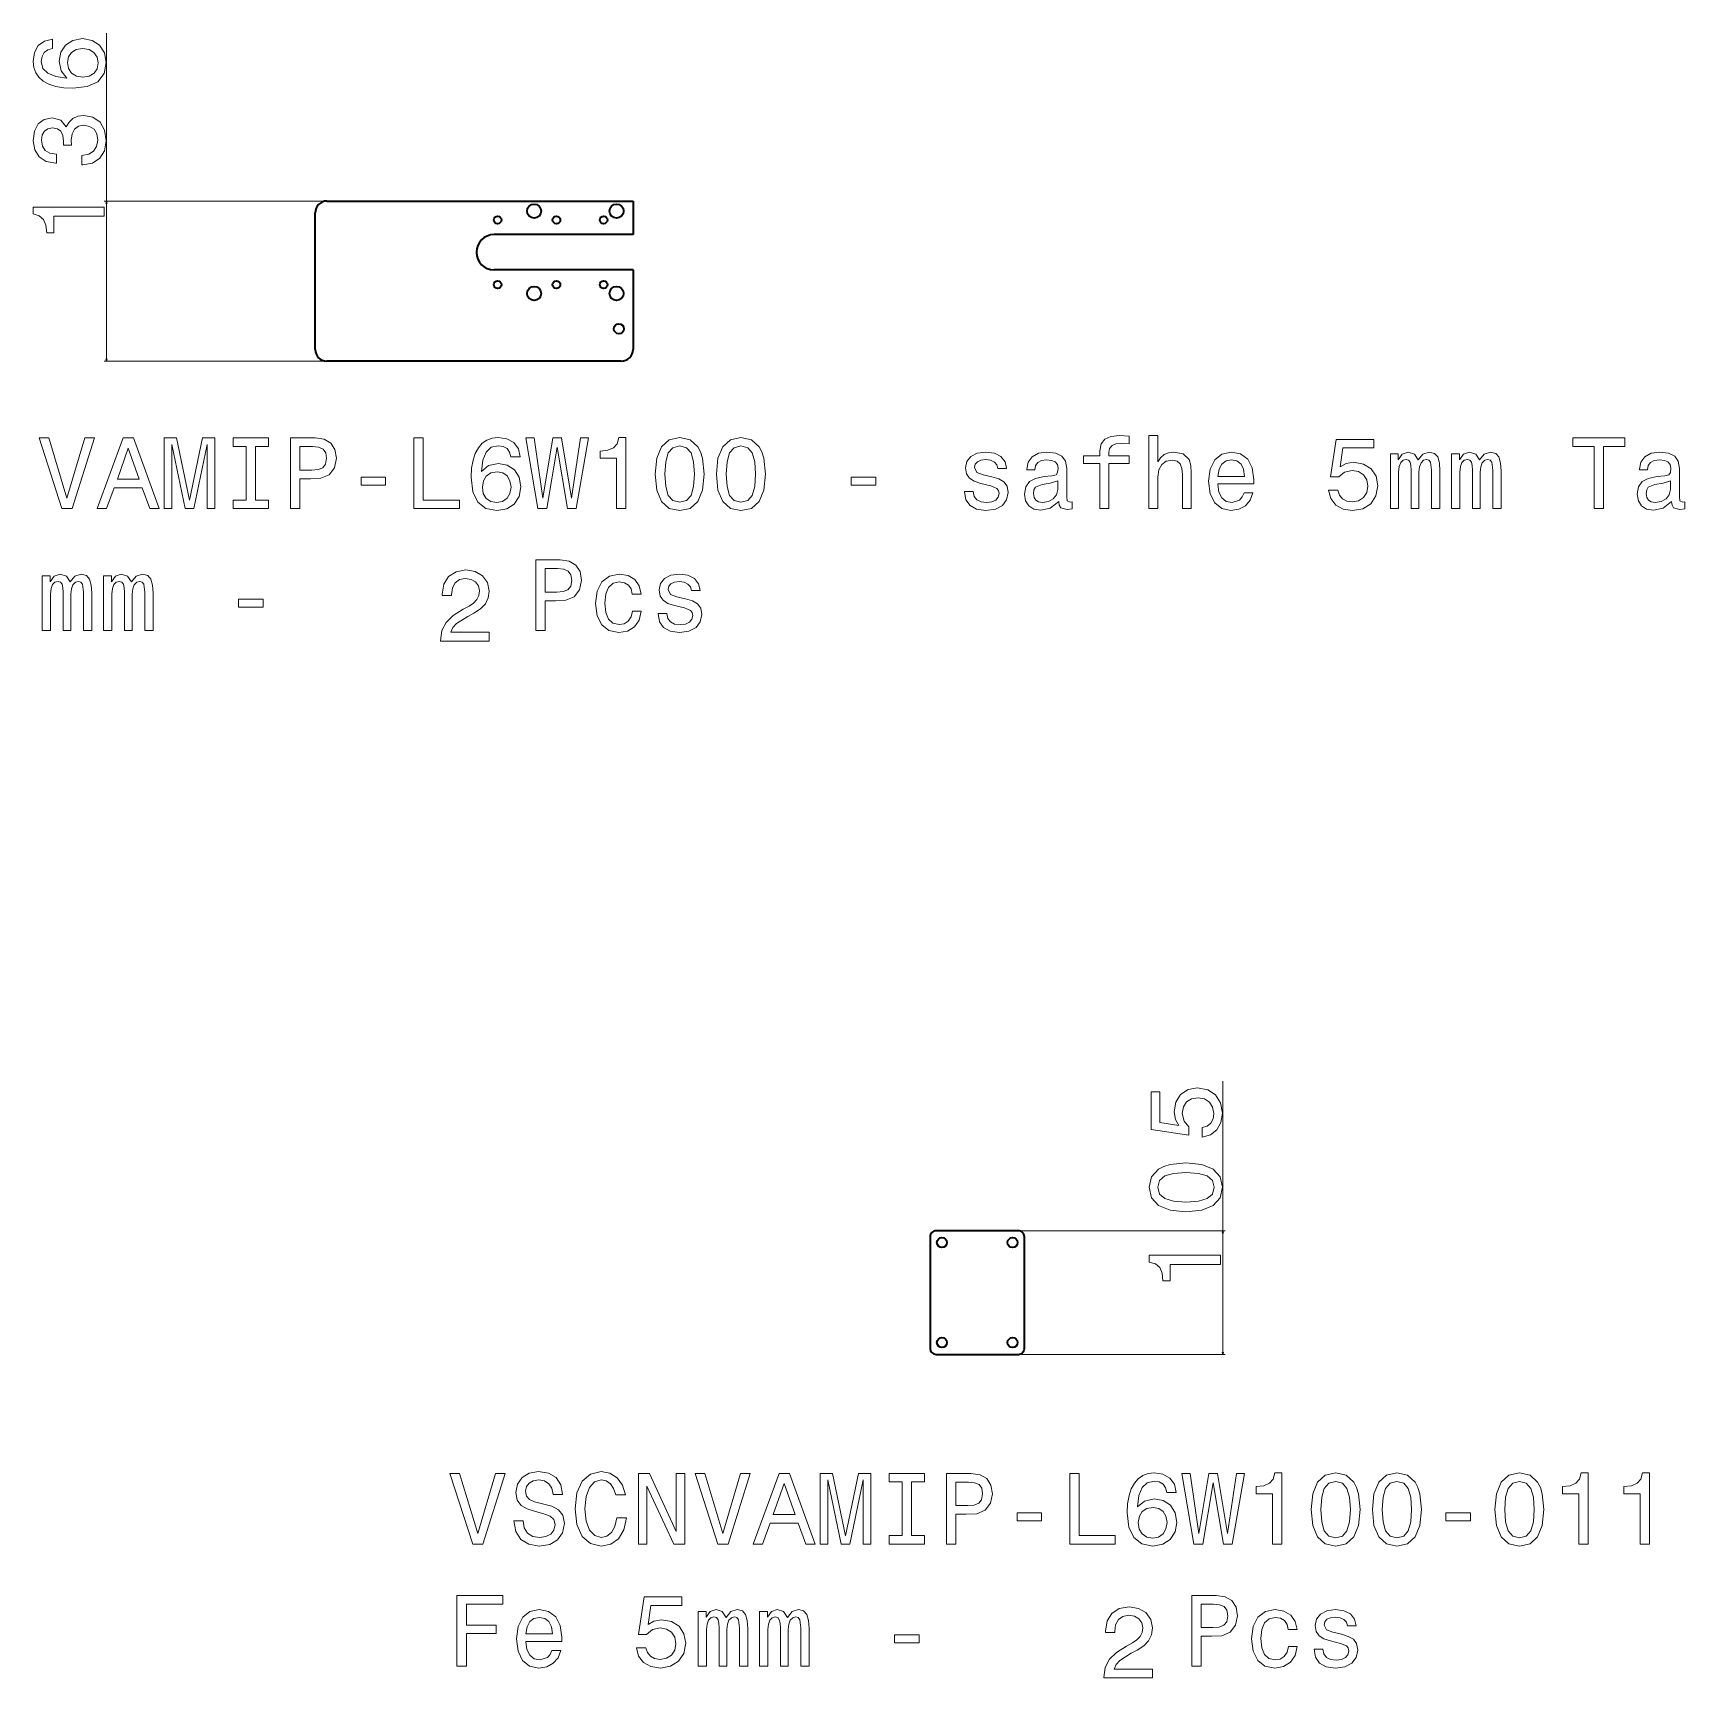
# Model space of a CAD drawing. Extents: x -8808 to 9997, y -3887 to 4728.
# Drawn here: x 3897 to 5301, y 828 to 2225 of the extents above; entities that cross this region are included whole.
import ezdxf

# ---------------------------------------------------------------- set-up
doc = ezdxf.new("R2010")
doc.units = 0

msp = doc.modelspace()

# ---------------------------------------------------------------- linework, layer by layer
at = {"color": 7, "lineweight": 13}
for p, q in [((3959.898438, 1946.397827), (3959.898438, 2225.146484)), ((4145.072266, 2082.397949), (3957.898438, 2082.397949)), ((4145.072266, 1946.397827), (3957.898438, 1946.397827)), ((4908.019531, 1102.627686), (4908.019531, 1334.666748)), ((4736.478516, 1207.627686), (4910.019531, 1207.627686)), ((4736.478516, 1102.627686), (4910.019531, 1102.627686))]:
    msp.add_line(p, q, dxfattribs=at)
at = {"color": 7, "lineweight": 35}
for p, q in [((4147.072266, 2082.397949), (4407.072266, 2082.397949)), ((4407.072266, 2082.397949), (4407.072266, 2053.897949)), ((4137.072266, 1956.397827), (4137.072266, 2072.397949)), ((4407.072266, 2053.897949), (4289.072266, 2053.897949)), ((4407.072266, 2023.897827), (4289.072266, 2023.897827)), ((4407.072266, 2023.897827), (4407.072266, 1956.397827)), ((4397.072266, 1946.397827), (4147.072266, 1946.397827)), ((4734.478516, 1207.627686), (4664.478516, 1207.627686)), ((4659.478516, 1202.627686), (4659.478516, 1107.627686)), ((4739.478516, 1107.627686), (4739.478516, 1202.627686)), ((4664.478516, 1102.627686), (4734.478516, 1102.627686))]:
    msp.add_line(p, q, dxfattribs=at)
at = {"color": 7, "lineweight": 13}
for points in [[(3914.064453, 2219.872559), (3907.0625, 2218.22998), (3901.875, 2214.426025), (3898.589844, 2208.547119), (3897.464844, 2200.938965), (3898.070313, 2195.838135), (3899.712891, 2191.428955), (3902.394531, 2187.538574), (3906.197266, 2184.253174), (3910.953125, 2181.659424), (3916.746094, 2179.757324), (3923.576172, 2178.547119), (3931.269531, 2178.201172), (3943.546875, 2179.584473), (3952.451172, 2183.820801), (3957.8125, 2190.650879), (3959.626953, 2199.988037), (3958.070313, 2208.374023), (3954.007813, 2214.771973), (3947.609375, 2218.921875), (3939.482422, 2220.391602), (3931.269531, 2218.921875), (3924.958984, 2214.944824), (3920.982422, 2208.806396), (3919.597656, 2201.198242), (3921.328125, 2192.985107), (3926.255859, 2186.84668), (3916.746094, 2188.143555), (3909.916016, 2190.910156), (3905.851563, 2195.146484), (3904.46875, 2201.025391), (3905.160156, 2205.348145), (3906.976563, 2208.633545), (3910.001953, 2210.794922), (3914.064453, 2211.918945)], [(3939.570313, 2212.005371), (3945.015625, 2211.054199), (3949.166016, 2208.633545), (3951.933594, 2204.743164), (3952.796875, 2199.901367), (3951.933594, 2194.800781), (3949.251953, 2190.910156), (3945.103516, 2188.402832), (3939.65625, 2187.625), (3934.294922, 2188.489258), (3930.232422, 2190.910156), (3927.638672, 2194.887207), (3926.6875, 2200.247314), (3927.638672, 2204.916016), (3930.146484, 2208.633545), (3934.208984, 2211.054199)], [(3939.050781, 2113.290527), (3939.65625, 2113.290527), (3947.955078, 2114.673828), (3954.179688, 2118.737305), (3958.158203, 2125.13501), (3959.626953, 2133.607422), (3958.158203, 2142.598877), (3954.353516, 2149.342285), (3948.300781, 2153.665039), (3940.519531, 2155.221436), (3935.419922, 2154.529785), (3931.269531, 2152.62793), (3928.070313, 2149.515381), (3925.736328, 2145.365479), (3921.068359, 2150.985107), (3913.632813, 2152.973633), (3906.888672, 2151.676758), (3901.789063, 2147.959229), (3898.589844, 2141.907227), (3897.464844, 2133.607422), (3898.849609, 2125.82666), (3902.652344, 2119.861328), (3908.705078, 2115.970703), (3916.746094, 2114.673828), (3917.349609, 2114.673828), (3917.349609, 2122.368408), (3911.816406, 2123.060059), (3907.839844, 2125.307861), (3905.419922, 2128.938965), (3904.554688, 2134.040039), (3905.246094, 2138.535645), (3907.0625, 2141.820801), (3910.001953, 2143.809326), (3913.978516, 2144.587402), (3918.214844, 2143.809326), (3921.068359, 2141.734375), (3922.796875, 2138.103271), (3923.316406, 2133.175293), (3923.230469, 2129.803711), (3930.058594, 2129.803711), (3929.886719, 2134.040039), (3930.664063, 2139.486572), (3932.740234, 2143.549805), (3936.111328, 2145.970703), (3940.519531, 2146.835205), (3945.535156, 2145.884277), (3949.251953, 2143.376953), (3951.585938, 2139.400146), (3952.365234, 2134.126465), (3951.5, 2128.679688), (3948.90625, 2124.702637), (3944.757813, 2122.195313), (3939.050781, 2121.244629)], [(3957.898438, 2069.475098), (3957.898438, 2077.342285), (3897.464844, 2077.342285), (3897.464844, 2071.463379), (3902.740234, 2069.907227), (3906.285156, 2066.794922), (3908.359375, 2062.039795), (3909.050781, 2055.469238), (3915.189453, 2055.469238), (3915.189453, 2069.475098)], [(3941.322266, 1881.227783), (3926.279297, 1830.13269), (3910.804688, 1881.227783), (3902.591797, 1881.227783), (3921.957031, 1821.141357), (3930.601563, 1821.141357), (3949.537109, 1881.227783)], [(3952.042969, 1821.141357), (3959.998047, 1821.141357), (3966.308594, 1838.778198), (3990.255859, 1838.778198), (3996.568359, 1821.141357), (4004.695313, 1821.141357), (3982.734375, 1881.227783), (3973.916016, 1881.227783)], [(4008.757813, 1821.141357), (4015.416016, 1821.141357), (4015.416016, 1875.608154), (4026.654297, 1821.141357), (4034.089844, 1821.141357), (4045.242188, 1875.608154), (4045.242188, 1821.141357), (4051.986328, 1821.141357), (4051.986328, 1881.141357), (4041.4375, 1881.141357), (4030.371094, 1828.230713), (4019.392578, 1881.141357), (4008.757813, 1881.141357)], [(4078.441406, 1828.403564), (4067.375, 1828.403564), (4067.375, 1821.141357), (4097.460938, 1821.141357), (4097.460938, 1828.403564), (4086.394531, 1828.403564), (4086.394531, 1873.87915), (4097.460938, 1873.87915), (4097.460938, 1881.141357), (4067.375, 1881.141357), (4067.375, 1873.87915), (4078.441406, 1873.87915)], [(4116.222656, 1821.141357), (4124.175781, 1821.141357), (4124.175781, 1846.472778), (4132.994141, 1846.472778), (4141.898438, 1846.905029), (4148.988281, 1849.93103), (4153.570313, 1855.809937), (4155.126953, 1863.850342), (4153.916016, 1871.2854), (4150.458984, 1876.732178), (4144.751953, 1880.017456), (4136.970703, 1881.141357), (4116.222656, 1881.141357)], [(4221.005859, 1821.141357), (4259.564453, 1821.141357), (4259.564453, 1828.403564), (4228.958984, 1828.403564), (4228.958984, 1881.141357), (4221.005859, 1881.141357)], [(4311.351563, 1864.974243), (4309.708984, 1871.977051), (4305.904297, 1877.164429), (4300.025391, 1880.449707), (4292.417969, 1881.573608), (4287.316406, 1880.968506), (4282.908203, 1879.325806), (4279.017578, 1876.64563), (4275.732422, 1872.841675), (4273.138672, 1868.086548), (4271.236328, 1862.294067), (4270.025391, 1855.464111), (4269.679688, 1847.769653), (4271.064453, 1835.49292), (4275.300781, 1826.588013), (4282.128906, 1821.227783), (4291.466797, 1819.412231), (4299.853516, 1820.968506), (4306.25, 1825.03186), (4310.400391, 1831.429565), (4311.871094, 1839.556396), (4310.400391, 1847.769653), (4306.423828, 1854.080811), (4300.285156, 1858.057739), (4292.677734, 1859.44104), (4284.464844, 1857.711914), (4278.326172, 1852.784058), (4279.623047, 1862.294067), (4282.388672, 1869.124023), (4286.625, 1873.1875), (4292.503906, 1874.570801), (4296.828125, 1873.87915), (4300.113281, 1872.063599), (4302.273438, 1869.037598), (4303.398438, 1864.974243)], [(4326.308594, 1821.141357), (4333.916016, 1821.141357), (4342.5625, 1873.1875), (4351.466797, 1821.141357), (4358.728516, 1821.141357), (4369.277344, 1881.227783), (4362.359375, 1881.227783), (4354.925781, 1830.13269), (4346.365234, 1881.227783), (4338.84375, 1881.227783), (4330.458984, 1830.13269), (4323.023438, 1881.227783), (4315.933594, 1881.227783)], [(4393.138672, 1821.141357), (4401.005859, 1821.141357), (4401.005859, 1881.573608), (4395.126953, 1881.573608), (4393.570313, 1876.299805), (4390.458984, 1872.755127), (4385.703125, 1870.680298), (4379.132813, 1869.988647), (4379.132813, 1863.850342), (4393.138672, 1863.850342)], [(4425.904297, 1850.449707), (4427.201172, 1836.876221), (4431.265625, 1827.193237), (4437.75, 1821.314209), (4446.740234, 1819.412231), (4455.646484, 1821.314209), (4462.128906, 1827.193237), (4466.107422, 1836.876221), (4467.490234, 1850.449707), (4466.107422, 1863.936768), (4464.464844, 1869.296997), (4462.128906, 1873.706177), (4455.646484, 1879.585205), (4446.740234, 1881.573608), (4437.75, 1879.585205), (4431.265625, 1873.619751), (4427.201172, 1863.936768)], [(4477.951172, 1850.449707), (4479.248047, 1836.876221), (4483.310547, 1827.193237), (4489.794922, 1821.314209), (4498.787109, 1819.412231), (4507.691406, 1821.314209), (4514.175781, 1827.193237), (4518.152344, 1836.876221), (4519.535156, 1850.449707), (4518.152344, 1863.936768), (4516.509766, 1869.296997), (4514.175781, 1873.706177), (4507.691406, 1879.585205), (4498.787109, 1881.573608), (4489.794922, 1879.585205), (4483.310547, 1873.619751), (4479.248047, 1863.936768)], [(4803.714844, 1859.527466), (4803.714844, 1821.141357), (4811.322266, 1821.141357), (4811.322266, 1859.527466), (4828.613281, 1859.527466), (4828.613281, 1866.011719), (4811.322266, 1866.011719), (4811.322266, 1868.864746), (4811.927734, 1872.322876), (4813.916016, 1874.657227), (4817.289063, 1876.040527), (4822.128906, 1876.559204), (4828.613281, 1876.213379), (4828.613281, 1882.784058), (4820.400391, 1883.216309), (4812.964844, 1882.438232), (4807.777344, 1880.103882), (4804.666016, 1876.040527), (4803.714844, 1870.248047), (4803.714844, 1866.011719), (4789.794922, 1866.011719), (4789.794922, 1859.527466)], [(4845.212891, 1821.141357), (4852.820313, 1821.141357), (4852.820313, 1847.942505), (4853.599609, 1854.080811), (4856.107422, 1858.576538), (4859.996094, 1861.34314), (4865.183594, 1862.380493), (4869.333984, 1861.515991), (4871.927734, 1859.181641), (4873.224609, 1855.29126), (4873.65625, 1850.103882), (4873.65625, 1821.141357), (4881.265625, 1821.141357), (4881.265625, 1851.660034), (4880.919922, 1857.798462), (4879.363281, 1862.899292), (4874.261719, 1867.567871), (4866.308594, 1869.210571), (4861.986328, 1868.605347), (4858.267578, 1866.962646), (4855.15625, 1864.369019), (4852.820313, 1860.824341), (4852.820313, 1883.216309), (4845.212891, 1883.216309)], [(5223.455078, 1821.141357), (5231.410156, 1821.141357), (5231.410156, 1873.87915), (5249.564453, 1873.87915), (5249.564453, 1881.141357), (5205.212891, 1881.141357), (5205.212891, 1873.87915), (5223.455078, 1873.87915)], [(3969.074219, 1846.126953), (3978.326172, 1872.582275), (3987.576172, 1846.126953)], [(4134.810547, 1873.792603), (4139.998047, 1873.273926), (4143.800781, 1871.631226), (4146.048828, 1868.605347), (4146.828125, 1863.850342), (4145.962891, 1858.835938), (4143.628906, 1855.809937), (4139.652344, 1854.253784), (4134.205078, 1853.821533), (4124.175781, 1853.821533), (4124.175781, 1873.792603)], [(4434.205078, 1850.449707), (4434.896484, 1860.910767), (4437.058594, 1868.432373), (4440.947266, 1872.841675), (4446.740234, 1874.397827), (4452.447266, 1872.841675), (4456.337891, 1868.432373), (4458.498047, 1860.910767), (4459.189453, 1850.449707), (4458.498047, 1839.902222), (4456.337891, 1832.380493), (4452.447266, 1827.971313), (4446.740234, 1826.501587), (4440.947266, 1827.971313), (4437.058594, 1832.380493), (4434.896484, 1839.902222)], [(4486.25, 1850.449707), (4486.941406, 1860.910767), (4489.103516, 1868.432373), (4492.994141, 1872.841675), (4498.787109, 1874.397827), (4504.492188, 1872.841675), (4508.382813, 1868.432373), (4510.544922, 1860.910767), (4511.236328, 1850.449707), (4510.544922, 1839.902222), (4508.382813, 1832.380493), (4504.492188, 1827.971313), (4498.787109, 1826.501587), (4492.994141, 1827.971313), (4489.103516, 1832.380493), (4486.941406, 1839.902222)], [(4711.8125, 1848.201904), (4704.464844, 1849.93103), (4699.017578, 1851.919434), (4697.201172, 1855.98291), (4697.720703, 1858.835938), (4699.535156, 1860.910767), (4702.474609, 1862.207642), (4706.710938, 1862.726318), (4710.775391, 1862.207642), (4713.974609, 1860.651489), (4716.048828, 1858.317139), (4716.914063, 1855.204712), (4724.347656, 1855.204712), (4724.347656, 1855.377686), (4723.050781, 1860.997314), (4719.507813, 1865.406494), (4713.974609, 1868.173096), (4706.710938, 1869.210571), (4699.363281, 1868.173096), (4694.001953, 1865.320068), (4690.630859, 1861.08374), (4689.59375, 1855.723511), (4690.371094, 1850.536133), (4692.792969, 1846.905029), (4696.769531, 1844.311401), (4702.5625, 1842.49585), (4711.035156, 1840.420898), (4716.222656, 1838.259521), (4717.605469, 1836.530396), (4718.123047, 1833.936768), (4717.345703, 1830.737915), (4715.271484, 1828.317139), (4711.898438, 1826.760986), (4707.404297, 1826.242188), (4702.648438, 1826.760986), (4699.189453, 1828.576538), (4696.855469, 1831.515991), (4695.904297, 1835.579346), (4688.556641, 1835.579346), (4689.765625, 1828.662964), (4693.310547, 1823.64856), (4698.931641, 1820.622681), (4706.710938, 1819.498657), (4714.837891, 1820.622681), (4720.804688, 1823.64856), (4724.435547, 1828.490112), (4725.732422, 1834.80127), (4724.78125, 1840.248047), (4722.101563, 1843.965576), (4717.691406, 1846.386353)], [(4768.699219, 1827.193237), (4768.699219, 1826.933838), (4769.132813, 1823.994385), (4770.429688, 1821.919434), (4775.875, 1820.276855), (4780.113281, 1820.968506), (4780.113281, 1826.847412), (4778.296875, 1826.588013), (4775.875, 1827.711914), (4775.443359, 1831.170166), (4775.443359, 1855.204712), (4774.40625, 1861.34314), (4771.380859, 1865.665894), (4766.107422, 1868.259521), (4758.671875, 1869.210571), (4751.410156, 1868.173096), (4746.048828, 1865.233521), (4742.677734, 1860.651489), (4741.552734, 1854.599609), (4741.552734, 1854.080811), (4748.382813, 1854.080811), (4748.988281, 1857.711914), (4750.890625, 1860.305664), (4754.001953, 1861.861816), (4758.412109, 1862.467041), (4762.648438, 1862.034668), (4765.673828, 1860.737915), (4767.490234, 1858.490112), (4768.095703, 1855.377686), (4767.75, 1851.746582), (4766.365234, 1849.93103), (4762.908203, 1849.066406), (4756.423828, 1848.374756), (4748.988281, 1846.818604), (4743.714844, 1844.052002), (4740.601563, 1839.729248), (4739.650391, 1833.331543), (4740.515625, 1827.625488), (4743.195313, 1823.38916), (4747.519531, 1820.709106), (4753.484375, 1819.758057), (4761.523438, 1821.573608)], [(4903.916016, 1842.150024), (4934.349609, 1842.150024), (4934.435547, 1845.694702), (4933.052734, 1855.637085), (4929.248047, 1863.072144), (4923.195313, 1867.567871), (4915.15625, 1869.210571), (4907.289063, 1867.481445), (4901.236328, 1862.639893), (4897.345703, 1854.772461), (4895.962891, 1844.397827), (4897.259766, 1833.763794), (4901.150391, 1825.98291), (4907.115234, 1821.141357), (4914.896484, 1819.498657), (4921.640625, 1820.622681), (4927.173828, 1823.562134), (4931.236328, 1828.230713), (4933.570313, 1834.455444), (4926.048828, 1834.455444), (4924.492188, 1830.997314), (4922.244141, 1828.403564), (4915.847656, 1826.328735), (4910.919922, 1827.279663), (4907.201172, 1830.305664), (4904.78125, 1835.233521), (4903.916016, 1841.890625)], [(4997.806641, 1836.789795), (4999.708984, 1829.700439), (5003.945313, 1824.167236), (5010.169922, 1820.709106), (5018.125, 1819.412231), (5026.855469, 1820.968506), (5033.685547, 1825.204712), (5038.007813, 1831.948242), (5039.652344, 1840.59375), (5038.181641, 1848.634155), (5034.03125, 1854.945435), (5027.546875, 1859.008789), (5019.162109, 1860.478516), (5012.677734, 1859.44104), (5007.662109, 1856.588013), (5010.083984, 1872.755127), (5036.365234, 1872.755127), (5036.365234, 1879.844482), (5004.291016, 1879.844482), (4999.535156, 1848.028931), (5006.453125, 1848.028931), (5011.466797, 1852.092407), (5017.865234, 1853.562134), (5023.398438, 1852.611084), (5027.634766, 1849.844482), (5030.314453, 1845.608154), (5031.265625, 1840.161499), (5030.314453, 1834.714844), (5027.546875, 1830.478516), (5023.310547, 1827.798462), (5017.865234, 1826.847412), (5013.283203, 1827.452637), (5009.738281, 1829.44104), (5007.144531, 1832.553467), (5005.847656, 1836.789795)], [(5050.371094, 1821.141357), (5057.375, 1821.141357), (5057.375, 1852.178833), (5057.806641, 1856.847412), (5059.103516, 1860.219116), (5061.091797, 1862.207642), (5063.685547, 1862.985718), (5065.761719, 1862.294067), (5067.144531, 1860.564941), (5067.835938, 1857.625488), (5068.095703, 1853.734985), (5068.095703, 1821.141357), (5074.666016, 1821.141357), (5074.666016, 1852.178833), (5075.097656, 1856.760986), (5076.394531, 1860.13269), (5078.470703, 1862.207642), (5081.0625, 1862.985718), (5083.138672, 1862.294067), (5084.521484, 1860.564941), (5085.386719, 1853.734985), (5085.386719, 1821.141357), (5092.388672, 1821.141357), (5092.388672, 1853.216309), (5091.957031, 1859.873291), (5090.574219, 1864.974243), (5087.806641, 1868.086548), (5083.310547, 1869.210571), (5078.037109, 1867.481445), (5073.974609, 1862.467041), (5070.775391, 1867.39502), (5065.414063, 1869.210571), (5060.486328, 1867.481445), (5057.115234, 1862.639893), (5057.115234, 1867.567871), (5050.371094, 1867.567871)], [(5102.417969, 1821.141357), (5109.421875, 1821.141357), (5109.421875, 1852.178833), (5109.853516, 1856.847412), (5111.150391, 1860.219116), (5113.138672, 1862.207642), (5115.732422, 1862.985718), (5117.806641, 1862.294067), (5119.189453, 1860.564941), (5119.882813, 1857.625488), (5120.140625, 1853.734985), (5120.140625, 1821.141357), (5126.710938, 1821.141357), (5126.710938, 1852.178833), (5127.144531, 1856.760986), (5128.441406, 1860.13269), (5130.515625, 1862.207642), (5133.109375, 1862.985718), (5135.183594, 1862.294067), (5136.568359, 1860.564941), (5137.431641, 1853.734985), (5137.431641, 1821.141357), (5144.435547, 1821.141357), (5144.435547, 1853.216309), (5144.003906, 1859.873291), (5142.619141, 1864.974243), (5139.853516, 1868.086548), (5135.357422, 1869.210571), (5130.083984, 1867.481445), (5126.019531, 1862.467041), (5122.822266, 1867.39502), (5117.460938, 1869.210571), (5112.533203, 1867.481445), (5109.162109, 1862.639893), (5109.162109, 1867.567871), (5102.417969, 1867.567871)], [(5289.162109, 1827.193237), (5289.162109, 1826.933838), (5289.59375, 1823.994385), (5290.890625, 1821.919434), (5296.337891, 1820.276855), (5300.574219, 1820.968506), (5300.574219, 1826.847412), (5298.757813, 1826.588013), (5296.337891, 1827.711914), (5295.904297, 1831.170166), (5295.904297, 1855.204712), (5294.867188, 1861.34314), (5291.841797, 1865.665894), (5286.568359, 1868.259521), (5279.132813, 1869.210571), (5271.871094, 1868.173096), (5266.509766, 1865.233521), (5263.138672, 1860.651489), (5262.015625, 1854.599609), (5262.015625, 1854.080811), (5268.84375, 1854.080811), (5269.449219, 1857.711914), (5271.351563, 1860.305664), (5274.464844, 1861.861816), (5278.873047, 1862.467041), (5283.109375, 1862.034668), (5286.136719, 1860.737915), (5287.951172, 1858.490112), (5288.556641, 1855.377686), (5288.210938, 1851.746582), (5286.828125, 1849.93103), (5283.369141, 1849.066406), (5276.884766, 1848.374756), (5269.449219, 1846.818604), (5264.175781, 1844.052002), (5261.064453, 1839.729248), (5260.113281, 1833.331543), (5260.976563, 1827.625488), (5263.658203, 1823.38916), (5267.980469, 1820.709106), (5273.945313, 1819.758057), (5281.986328, 1821.573608)], [(4303.484375, 1839.469849), (4302.533203, 1834.023193), (4300.113281, 1829.873291), (4296.222656, 1827.106812), (4291.380859, 1826.242188), (4286.279297, 1827.106812), (4282.388672, 1829.786865), (4279.882813, 1833.936768), (4279.103516, 1839.383423), (4279.96875, 1844.743652), (4282.388672, 1848.807007), (4286.365234, 1851.400757), (4291.726563, 1852.351685), (4296.394531, 1851.400757), (4300.113281, 1848.893555), (4302.533203, 1844.830078)], [(4903.916016, 1848.547729), (4904.867188, 1854.513062), (4907.201172, 1858.922363), (4910.746094, 1861.602417), (4915.414063, 1862.553467), (4919.996094, 1861.602417), (4923.541016, 1858.922363), (4925.703125, 1854.513062), (4926.480469, 1848.547729)], [(4176.048828, 1840.939575), (4196.970703, 1840.939575), (4196.970703, 1847.769653), (4176.048828, 1847.769653)], [(4592.417969, 1840.939575), (4613.339844, 1840.939575), (4613.339844, 1847.769653), (4592.417969, 1847.769653)], [(4767.835938, 1837.39502), (4766.798828, 1832.899292), (4764.03125, 1829.44104), (4759.880859, 1827.193237), (4754.78125, 1826.415161), (4751.496094, 1826.847412), (4749.162109, 1828.230713), (4747.691406, 1830.651489), (4747.259766, 1834.023193), (4747.605469, 1837.049194), (4748.988281, 1839.210571), (4754.521484, 1841.631226), (4761.523438, 1842.668701), (4767.835938, 1844.743652)], [(5288.296875, 1837.39502), (5287.259766, 1832.899292), (5284.492188, 1829.44104), (5280.34375, 1827.193237), (5275.242188, 1826.415161), (5271.957031, 1826.847412), (5269.623047, 1828.230713), (5268.152344, 1830.651489), (5267.720703, 1834.023193), (5268.066406, 1837.049194), (5269.449219, 1839.210571), (5274.982422, 1841.631226), (5281.986328, 1842.668701), (5288.296875, 1844.743652)], [(4243.599609, 1708.589722), (4284.838867, 1708.589722), (4284.838867, 1716.024902), (4252.245605, 1716.024902), (4254.061035, 1720.088257), (4257.17334, 1723.460083), (4266.77002, 1729.598389), (4271.870605, 1732.192017), (4277.57666, 1735.909668), (4281.640137, 1740.232422), (4283.974609, 1745.333252), (4284.838867, 1751.125732), (4283.369141, 1758.387939), (4279.305664, 1764.093994), (4273.081055, 1767.72522), (4265.040527, 1769.021973), (4256.741211, 1767.552246), (4250.429688, 1763.488892), (4246.366211, 1757.004761), (4244.98291, 1748.445679), (4244.98291, 1747.235229), (4252.850586, 1747.235229), (4252.850586, 1747.92688), (4253.628418, 1753.805908), (4255.962891, 1758.128662), (4259.680664, 1760.895142), (4264.608398, 1761.846191), (4269.623047, 1760.981689), (4273.340332, 1758.820313), (4275.76123, 1755.448486), (4276.625977, 1751.212158), (4276.020508, 1747.235229), (4274.37793, 1743.863525), (4271.611328, 1740.924072), (4267.807129, 1738.330322), (4262.706543, 1735.563843), (4254.233887, 1730.203613), (4248.268555, 1724.497559), (4244.723633, 1717.581055), (4243.599609, 1708.849121)], [(4324.40625, 1717.481445), (4332.359375, 1717.481445), (4332.359375, 1742.812866), (4341.179688, 1742.812866), (4350.083984, 1743.245117), (4357.173828, 1746.271118), (4361.755859, 1752.150024), (4363.310547, 1760.19043), (4362.101563, 1767.625488), (4358.642578, 1773.072266), (4352.9375, 1776.357544), (4345.15625, 1777.481445), (4324.40625, 1777.481445)], [(4342.994141, 1770.13269), (4348.181641, 1769.614014), (4351.986328, 1767.971313), (4354.234375, 1764.945435), (4355.011719, 1760.19043), (4354.146484, 1755.176025), (4351.8125, 1752.150024), (4347.835938, 1750.593872), (4342.388672, 1750.161621), (4332.359375, 1750.161621), (4332.359375, 1770.13269)], [(3905.357422, 1717.481445), (3912.361328, 1717.481445), (3912.361328, 1748.518921), (3912.792969, 1753.1875), (3914.089844, 1756.559204), (3916.078125, 1758.547729), (3918.671875, 1759.325806), (3920.746094, 1758.634155), (3922.130859, 1756.905029), (3922.822266, 1753.965576), (3923.080078, 1750.075073), (3923.080078, 1717.481445), (3929.652344, 1717.481445), (3929.652344, 1748.518921), (3930.083984, 1753.101074), (3931.380859, 1756.472778), (3933.455078, 1758.547729), (3936.048828, 1759.325806), (3938.125, 1758.634155), (3939.507813, 1756.905029), (3940.371094, 1750.075073), (3940.371094, 1717.481445), (3947.375, 1717.481445), (3947.375, 1749.556396), (3946.943359, 1756.213379), (3945.558594, 1761.314331), (3942.792969, 1764.426636), (3938.296875, 1765.550659), (3933.023438, 1763.821533), (3928.958984, 1758.807129), (3925.761719, 1763.735107), (3920.400391, 1765.550659), (3915.472656, 1763.821533), (3912.101563, 1758.97998), (3912.101563, 1763.907959), (3905.357422, 1763.907959)], [(3957.404297, 1717.481445), (3964.40625, 1717.481445), (3964.40625, 1748.518921), (3964.837891, 1753.1875), (3966.134766, 1756.559204), (3968.125, 1758.547729), (3970.71875, 1759.325806), (3972.792969, 1758.634155), (3974.175781, 1756.905029), (3974.867188, 1753.965576), (3975.126953, 1750.075073), (3975.126953, 1717.481445), (3981.697266, 1717.481445), (3981.697266, 1748.518921), (3982.128906, 1753.101074), (3983.425781, 1756.472778), (3985.501953, 1758.547729), (3988.095703, 1759.325806), (3990.169922, 1758.634155), (3991.552734, 1756.905029), (3992.417969, 1750.075073), (3992.417969, 1717.481445), (3999.421875, 1717.481445), (3999.421875, 1749.556396), (3998.988281, 1756.213379), (3997.605469, 1761.314331), (3994.837891, 1764.426636), (3990.34375, 1765.550659), (3985.070313, 1763.821533), (3981.005859, 1758.807129), (3977.806641, 1763.735107), (3972.447266, 1765.550659), (3967.519531, 1763.821533), (3964.146484, 1758.97998), (3964.146484, 1763.907959), (3957.404297, 1763.907959)], [(4406.365234, 1748.518921), (4413.886719, 1748.518921), (4412.332031, 1755.435303), (4408.613281, 1760.88208), (4402.822266, 1764.253784), (4395.300781, 1765.550659), (4387, 1763.821533), (4380.689453, 1758.97998), (4376.710938, 1751.112549), (4375.328125, 1740.565063), (4376.625, 1730.103882), (4380.515625, 1722.322998), (4386.654297, 1717.481445), (4395.041016, 1715.838745), (4402.476563, 1717.13562), (4408.267578, 1720.766724), (4412.244141, 1726.472778), (4413.974609, 1734.080811), (4406.710938, 1734.080811), (4405.416016, 1729.23938), (4402.994141, 1725.608276), (4399.535156, 1723.360352), (4395.300781, 1722.668823), (4390.025391, 1723.792725), (4386.222656, 1727.250854), (4383.886719, 1732.870483), (4383.109375, 1740.824341), (4383.886719, 1748.605347), (4386.308594, 1754.224976), (4390.199219, 1757.683228), (4395.300781, 1758.893555), (4399.794922, 1758.115479), (4403.167969, 1756.126953), (4405.416016, 1752.841675)], [(4451.582031, 1744.541992), (4444.234375, 1746.271118), (4438.787109, 1748.259521), (4436.970703, 1752.322998), (4437.490234, 1755.176025), (4439.304688, 1757.250854), (4442.244141, 1758.547729), (4446.480469, 1759.066406), (4450.544922, 1758.547729), (4453.744141, 1756.991577), (4455.818359, 1754.657227), (4456.683594, 1751.5448), (4464.119141, 1751.5448), (4464.119141, 1751.717773), (4462.822266, 1757.337402), (4459.277344, 1761.746582), (4453.744141, 1764.513184), (4446.480469, 1765.550659), (4439.132813, 1764.513184), (4433.771484, 1761.660156), (4430.400391, 1757.423828), (4429.363281, 1752.063599), (4430.140625, 1746.876221), (4432.5625, 1743.245117), (4436.539063, 1740.651489), (4442.332031, 1738.835938), (4450.804688, 1736.760986), (4455.992188, 1734.599609), (4457.375, 1732.870483), (4457.892578, 1730.276855), (4457.115234, 1727.078003), (4455.041016, 1724.657227), (4451.667969, 1723.101074), (4447.173828, 1722.582275), (4442.417969, 1723.101074), (4438.958984, 1724.916626), (4436.625, 1727.856079), (4435.673828, 1731.919434), (4428.326172, 1731.919434), (4429.535156, 1725.003052), (4433.080078, 1719.988647), (4438.701172, 1716.962769), (4446.480469, 1715.838745), (4454.607422, 1716.962769), (4460.574219, 1719.988647), (4464.205078, 1724.8302), (4465.501953, 1731.141357), (4464.550781, 1736.588135), (4461.871094, 1740.305664), (4457.460938, 1742.72644)], [(4071.957031, 1737.279663), (4092.878906, 1737.279663), (4092.878906, 1744.109741), (4071.957031, 1744.109741)], [(4890.371094, 1287.202881), (4897.460938, 1289.104858), (4902.994141, 1293.341187), (4906.453125, 1299.565918), (4907.75, 1307.519775), (4906.193359, 1316.251831), (4901.957031, 1323.081787), (4895.212891, 1327.404541), (4886.568359, 1329.047119), (4878.527344, 1327.577393), (4872.214844, 1323.427612), (4868.152344, 1316.943481), (4866.683594, 1308.557373), (4867.720703, 1302.07312), (4870.574219, 1297.058716), (4854.40625, 1299.479492), (4854.40625, 1325.761963), (4847.316406, 1325.761963), (4847.316406, 1293.687012), (4879.132813, 1288.931885), (4879.132813, 1295.848389), (4875.068359, 1300.862793), (4873.599609, 1307.260498), (4874.550781, 1312.793579), (4877.316406, 1317.029907), (4881.552734, 1319.709961), (4887, 1320.661133), (4892.447266, 1319.709961), (4896.683594, 1316.943481), (4899.363281, 1312.707153), (4900.314453, 1307.260498), (4899.708984, 1302.678345), (4897.720703, 1299.133667), (4894.607422, 1296.540039), (4890.371094, 1295.243164)], [(4876.710938, 1223.761963), (4890.285156, 1225.058716), (4899.96875, 1229.12207), (4905.847656, 1235.606201), (4907.75, 1244.597656), (4905.847656, 1253.502563), (4899.96875, 1259.986694), (4890.285156, 1263.963623), (4876.710938, 1265.346924), (4863.224609, 1263.963623), (4857.863281, 1262.321045), (4853.455078, 1259.986694), (4847.576172, 1253.502563), (4845.587891, 1244.597656), (4847.576172, 1235.606201), (4853.541016, 1229.12207), (4863.224609, 1225.058716)], [(4876.710938, 1232.061646), (4866.25, 1232.753174), (4858.728516, 1234.914673), (4854.320313, 1238.805176), (4852.763672, 1244.597656), (4854.320313, 1250.303711), (4858.728516, 1254.194092), (4866.25, 1256.355591), (4876.710938, 1257.047119), (4887.259766, 1256.355591), (4894.78125, 1254.194092), (4899.189453, 1250.303711), (4900.660156, 1244.597656), (4899.189453, 1238.805176), (4894.78125, 1234.914673), (4887.259766, 1232.753174)], [(4906.019531, 1178.995361), (4906.019531, 1186.862793), (4845.587891, 1186.862793), (4845.587891, 1180.983887), (4850.861328, 1179.427612), (4854.40625, 1176.315186), (4856.480469, 1171.560181), (4857.171875, 1164.989502), (4863.310547, 1164.989502), (4863.310547, 1178.995361)], [(4290.314453, 1001.561157), (4275.271484, 950.466064), (4259.794922, 1001.561157), (4251.582031, 1001.561157), (4270.949219, 941.474731), (4279.59375, 941.474731), (4298.527344, 1001.561157)], [(4313.658203, 961.27301), (4305.789063, 961.27301), (4307.519531, 952.108765), (4311.841797, 945.365234), (4318.498047, 941.301819), (4327.490234, 939.832092), (4336.394531, 941.215332), (4343.052734, 945.019409), (4347.289063, 950.984802), (4348.84375, 958.852295), (4347.546875, 965.941589), (4343.916016, 970.523743), (4338.037109, 973.549683), (4330.169922, 975.797485), (4323.425781, 977.440125), (4319.017578, 979.342163), (4316.509766, 982.108765), (4315.732422, 986.431519), (4316.509766, 990.322021), (4318.757813, 993.261475), (4322.216797, 995.249939), (4326.970703, 995.941589), (4331.8125, 995.077026), (4335.617188, 992.742737), (4338.125, 988.852234), (4339.333984, 983.578491), (4347.201172, 983.578491), (4347.201172, 983.751404), (4345.818359, 991.878174), (4341.755859, 997.930054), (4335.357422, 1001.73407), (4326.712891, 1003.030945), (4318.931641, 1001.73407), (4312.878906, 998.102966), (4308.988281, 992.483398), (4307.605469, 985.22113), (4308.728516, 978.737), (4312.013672, 974.327759), (4317.201172, 971.388306), (4324.291016, 969.140442), (4331.294922, 967.151978), (4336.568359, 965.249939), (4339.767578, 962.483398), (4340.890625, 957.987671), (4339.853516, 953.405579), (4337.173828, 949.947388), (4333.109375, 947.786011), (4327.835938, 947.09436), (4321.957031, 948.045349), (4317.460938, 950.81189), (4314.607422, 955.307617)], [(4393.369141, 963.780212), (4391.640625, 956.517944), (4388.787109, 951.330627), (4384.810547, 948.131836), (4380.140625, 947.09436), (4374.521484, 948.650513), (4370.113281, 953.319092), (4367.173828, 960.927185), (4366.222656, 971.474731), (4367.173828, 981.935852), (4370.025391, 989.630371), (4374.435547, 994.29895), (4380.140625, 995.941589), (4384.291016, 995.077026), (4387.835938, 992.656311), (4390.601563, 988.765808), (4392.503906, 983.405579), (4400.71875, 983.405579), (4398.125, 991.618835), (4393.628906, 997.843628), (4387.490234, 1001.73407), (4380.140625, 1003.117371), (4370.976563, 1000.955994), (4363.974609, 994.904114), (4359.478516, 984.961792), (4357.921875, 971.474731), (4359.478516, 957.987671), (4363.974609, 948.045349), (4370.976563, 941.906982), (4380.140625, 939.832092), (4388.181641, 941.474731), (4394.666016, 946.056885), (4399.248047, 953.578491), (4401.667969, 963.780212)], [(4411.697266, 941.474731), (4418.873047, 941.474731), (4418.873047, 990.667847), (4441.871094, 941.474731), (4451.121094, 941.474731), (4451.121094, 1001.474731), (4443.859375, 1001.474731), (4443.859375, 952.281616), (4421.121094, 1001.474731), (4411.697266, 1001.474731)], [(4498.498047, 1001.561157), (4483.455078, 950.466064), (4467.980469, 1001.561157), (4459.767578, 1001.561157), (4479.132813, 941.474731), (4487.777344, 941.474731), (4506.712891, 1001.561157)], [(4509.21875, 941.474731), (4517.173828, 941.474731), (4523.484375, 959.111633), (4547.431641, 959.111633), (4553.744141, 941.474731), (4561.871094, 941.474731), (4539.910156, 1001.561157), (4531.091797, 1001.561157)], [(4565.933594, 941.474731), (4572.591797, 941.474731), (4572.591797, 995.941589), (4583.830078, 941.474731), (4591.265625, 941.474731), (4602.417969, 995.941589), (4602.417969, 941.474731), (4609.162109, 941.474731), (4609.162109, 1001.474731), (4598.613281, 1001.474731), (4587.546875, 948.564087), (4576.568359, 1001.474731), (4565.933594, 1001.474731)], [(4635.617188, 948.736938), (4624.550781, 948.736938), (4624.550781, 941.474731), (4654.636719, 941.474731), (4654.636719, 948.736938), (4643.570313, 948.736938), (4643.570313, 994.212463), (4654.636719, 994.212463), (4654.636719, 1001.474731), (4624.550781, 1001.474731), (4624.550781, 994.212463), (4635.617188, 994.212463)], [(4673.398438, 941.474731), (4681.351563, 941.474731), (4681.351563, 966.806152), (4690.169922, 966.806152), (4699.074219, 967.238403), (4706.164063, 970.264343), (4710.746094, 976.143311), (4712.302734, 984.183655), (4711.091797, 991.618835), (4707.634766, 997.065491), (4701.927734, 1000.35083), (4694.146484, 1001.474731), (4673.398438, 1001.474731)], [(4778.181641, 941.474731), (4816.740234, 941.474731), (4816.740234, 948.736938), (4786.134766, 948.736938), (4786.134766, 1001.474731), (4778.181641, 1001.474731)], [(4868.527344, 985.307556), (4866.884766, 992.310486), (4863.080078, 997.497803), (4857.201172, 1000.783081), (4849.59375, 1001.906982), (4844.492188, 1001.301819), (4840.083984, 999.65918), (4836.193359, 996.979065), (4832.908203, 993.175049), (4830.314453, 988.419983), (4828.412109, 982.627441), (4827.201172, 975.797485), (4826.855469, 968.102966), (4828.240234, 955.826294), (4832.476563, 946.921387), (4839.304688, 941.561157), (4848.642578, 939.745605), (4857.029297, 941.301819), (4863.425781, 945.365234), (4867.576172, 951.762939), (4869.046875, 959.889709), (4867.576172, 968.102966), (4863.599609, 974.414185), (4857.460938, 978.391174), (4849.853516, 979.774414), (4841.640625, 978.045349), (4835.501953, 973.117371), (4836.798828, 982.627441), (4839.564453, 989.457458), (4843.800781, 993.520813), (4849.679688, 994.904114), (4854.003906, 994.212463), (4857.289063, 992.396912), (4859.449219, 989.370972), (4860.574219, 985.307556)], [(4883.484375, 941.474731), (4891.091797, 941.474731), (4899.738281, 993.520813), (4908.642578, 941.474731), (4915.904297, 941.474731), (4926.453125, 1001.561157), (4919.535156, 1001.561157), (4912.101563, 950.466064), (4903.541016, 1001.561157), (4896.019531, 1001.561157), (4887.634766, 950.466064), (4880.199219, 1001.561157), (4873.109375, 1001.561157)], [(4950.314453, 941.474731), (4958.181641, 941.474731), (4958.181641, 1001.906982), (4952.302734, 1001.906982), (4950.746094, 996.63324), (4947.634766, 993.088562), (4942.878906, 991.013611), (4936.308594, 990.322021), (4936.308594, 984.183655), (4950.314453, 984.183655)], [(4983.080078, 970.783081), (4984.376953, 957.209595), (4988.441406, 947.526611), (4994.925781, 941.647644), (5003.916016, 939.745605), (5012.822266, 941.647644), (5019.304688, 947.526611), (5023.283203, 957.209595), (5024.666016, 970.783081), (5023.283203, 984.270142), (5021.640625, 989.630371), (5019.304688, 994.039551), (5012.822266, 999.918518), (5003.916016, 1001.906982), (4994.925781, 999.918518), (4988.441406, 993.953125), (4984.376953, 984.270142)], [(5035.126953, 970.783081), (5036.423828, 957.209595), (5040.486328, 947.526611), (5046.970703, 941.647644), (5055.962891, 939.745605), (5064.867188, 941.647644), (5071.351563, 947.526611), (5075.328125, 957.209595), (5076.710938, 970.783081), (5075.328125, 984.270142), (5073.685547, 989.630371), (5071.351563, 994.039551), (5064.867188, 999.918518), (5055.962891, 1001.906982), (5046.970703, 999.918518), (5040.486328, 993.953125), (5036.423828, 984.270142)], [(5139.21875, 970.783081), (5140.515625, 957.209595), (5144.580078, 947.526611), (5151.0625, 941.647644), (5160.054688, 939.745605), (5168.958984, 941.647644), (5175.443359, 947.526611), (5179.419922, 957.209595), (5180.804688, 970.783081), (5179.419922, 984.270142), (5177.777344, 989.630371), (5175.443359, 994.039551), (5168.958984, 999.918518), (5160.054688, 1001.906982), (5151.0625, 999.918518), (5144.580078, 993.953125), (5140.515625, 984.270142)], [(5210.544922, 941.474731), (5218.412109, 941.474731), (5218.412109, 1001.906982), (5212.533203, 1001.906982), (5210.976563, 996.63324), (5207.865234, 993.088562), (5203.109375, 991.013611), (5196.539063, 990.322021), (5196.539063, 984.183655), (5210.544922, 984.183655)], [(5262.589844, 941.474731), (5270.458984, 941.474731), (5270.458984, 1001.906982), (5264.580078, 1001.906982), (5263.023438, 996.63324), (5259.910156, 993.088562), (5255.15625, 991.013611), (5248.585938, 990.322021), (5248.585938, 984.183655), (5262.589844, 984.183655)], [(4526.25, 966.460327), (4535.501953, 992.915649), (4544.751953, 966.460327)], [(4691.986328, 994.126038), (4697.173828, 993.6073), (4700.976563, 991.964661), (4703.224609, 988.938721), (4704.003906, 984.183655), (4703.138672, 979.16925), (4700.804688, 976.143311), (4696.828125, 974.587097), (4691.380859, 974.154846), (4681.351563, 974.154846), (4681.351563, 994.126038)], [(4991.380859, 970.783081), (4992.072266, 981.244202), (4994.234375, 988.765808), (4998.123047, 993.175049), (5003.916016, 994.731201), (5009.623047, 993.175049), (5013.513672, 988.765808), (5015.673828, 981.244202), (5016.365234, 970.783081), (5015.673828, 960.235535), (5013.513672, 952.713928), (5009.623047, 948.304688), (5003.916016, 946.834961), (4998.123047, 948.304688), (4994.234375, 952.713928), (4992.072266, 960.235535)], [(5043.425781, 970.783081), (5044.117188, 981.244202), (5046.279297, 988.765808), (5050.169922, 993.175049), (5055.962891, 994.731201), (5061.667969, 993.175049), (5065.558594, 988.765808), (5067.720703, 981.244202), (5068.412109, 970.783081), (5067.720703, 960.235535), (5065.558594, 952.713928), (5061.667969, 948.304688), (5055.962891, 946.834961), (5050.169922, 948.304688), (5046.279297, 952.713928), (5044.117188, 960.235535)], [(5147.519531, 970.783081), (5148.210938, 981.244202), (5150.371094, 988.765808), (5154.261719, 993.175049), (5160.054688, 994.731201), (5165.761719, 993.175049), (5169.650391, 988.765808), (5171.8125, 981.244202), (5172.503906, 970.783081), (5171.8125, 960.235535), (5169.650391, 952.713928), (5165.761719, 948.304688), (5160.054688, 946.834961), (5154.261719, 948.304688), (5150.371094, 952.713928), (5148.210938, 960.235535)], [(4860.660156, 959.803223), (4859.708984, 954.356567), (4857.289063, 950.206726), (4853.398438, 947.440186), (4848.556641, 946.575562), (4843.455078, 947.440186), (4839.564453, 950.120239), (4837.058594, 954.270142), (4836.279297, 959.716797), (4837.144531, 965.077026), (4839.564453, 969.140442), (4843.541016, 971.73407), (4848.902344, 972.68512), (4853.570313, 971.73407), (4857.289063, 969.226868), (4859.708984, 965.163452)], [(4733.224609, 961.27301), (4754.146484, 961.27301), (4754.146484, 968.102966), (4733.224609, 968.102966)], [(5097.546875, 961.27301), (5118.46875, 961.27301), (5118.46875, 968.102966), (5097.546875, 968.102966)], [(4257.546875, 837.814819), (4265.587891, 837.814819), (4265.587891, 865.394043), (4290.833984, 865.394043), (4290.833984, 872.569824), (4265.587891, 872.569824), (4265.587891, 890.552551), (4296.625, 890.552551), (4296.625, 897.814819), (4257.546875, 897.814819)], [(4316.078125, 858.823425), (4346.509766, 858.823425), (4346.597656, 862.368103), (4345.212891, 872.310425), (4341.410156, 879.745605), (4335.357422, 884.241333), (4327.316406, 885.883911), (4319.449219, 884.154846), (4313.398438, 879.313354), (4309.507813, 871.445923), (4308.125, 861.071289), (4309.421875, 850.437256), (4313.310547, 842.65625), (4319.277344, 837.814819), (4327.058594, 836.172119), (4333.800781, 837.296021), (4339.333984, 840.235535), (4343.398438, 844.904114), (4345.732422, 851.128906), (4338.210938, 851.128906), (4336.654297, 847.670654), (4334.40625, 845.077026), (4328.009766, 843.002075), (4323.080078, 843.953125), (4319.363281, 846.979065), (4316.943359, 851.906982), (4316.078125, 858.564087)], [(4409.96875, 853.463196), (4411.871094, 846.373901), (4416.107422, 840.840698), (4422.332031, 837.382507), (4430.285156, 836.085693), (4439.017578, 837.641846), (4445.847656, 841.878174), (4450.169922, 848.621704), (4451.8125, 857.267212), (4450.34375, 865.307617), (4446.193359, 871.618835), (4439.708984, 875.682251), (4431.322266, 877.151978), (4424.837891, 876.114502), (4419.824219, 873.261475), (4422.246094, 889.428589), (4448.527344, 889.428589), (4448.527344, 896.517944), (4416.453125, 896.517944), (4411.697266, 864.702393), (4418.613281, 864.702393), (4423.628906, 868.765808), (4430.025391, 870.235535), (4435.558594, 869.284546), (4439.794922, 866.517944), (4442.476563, 862.281616), (4443.425781, 856.834961), (4442.476563, 851.388306), (4439.708984, 847.151978), (4435.472656, 844.471863), (4430.025391, 843.520874), (4425.443359, 844.126038), (4421.898438, 846.114502), (4419.306641, 849.226929), (4418.009766, 853.463196)], [(4462.533203, 837.814819), (4469.537109, 837.814819), (4469.537109, 868.852295), (4469.96875, 873.520874), (4471.265625, 876.892578), (4473.253906, 878.881104), (4475.847656, 879.65918), (4477.921875, 878.967529), (4479.306641, 877.238403), (4479.998047, 874.29895), (4480.255859, 870.408447), (4480.255859, 837.814819), (4486.828125, 837.814819), (4486.828125, 868.852295), (4487.259766, 873.434387), (4488.556641, 876.806152), (4490.630859, 878.881104), (4493.224609, 879.65918), (4495.300781, 878.967529), (4496.683594, 877.238403), (4497.546875, 870.408447), (4497.546875, 837.814819), (4504.550781, 837.814819), (4504.550781, 869.889709), (4504.119141, 876.546753), (4502.734375, 881.647644), (4499.96875, 884.76001), (4495.472656, 885.883911), (4490.199219, 884.154846), (4486.134766, 879.140442), (4482.9375, 884.068359), (4477.576172, 885.883911), (4472.648438, 884.154846), (4469.277344, 879.313354), (4469.277344, 884.241333), (4462.533203, 884.241333)], [(4514.580078, 837.814819), (4521.582031, 837.814819), (4521.582031, 868.852295), (4522.013672, 873.520874), (4523.310547, 876.892578), (4525.300781, 878.881104), (4527.894531, 879.65918), (4529.96875, 878.967529), (4531.351563, 877.238403), (4532.042969, 874.29895), (4532.302734, 870.408447), (4532.302734, 837.814819), (4538.873047, 837.814819), (4538.873047, 868.852295), (4539.304688, 873.434387), (4540.601563, 876.806152), (4542.677734, 878.881104), (4545.271484, 879.65918), (4547.345703, 878.967529), (4548.728516, 877.238403), (4549.59375, 870.408447), (4549.59375, 837.814819), (4556.597656, 837.814819), (4556.597656, 869.889709), (4556.164063, 876.546753), (4554.78125, 881.647644), (4552.013672, 884.76001), (4547.519531, 885.883911), (4542.246094, 884.154846), (4538.181641, 879.140442), (4534.982422, 884.068359), (4529.623047, 885.883911), (4524.695313, 884.154846), (4521.322266, 879.313354), (4521.322266, 884.241333), (4514.580078, 884.241333)], [(4806.994141, 827.727234), (4848.233398, 827.727234), (4848.233398, 835.162415), (4815.640137, 835.162415), (4817.455566, 839.225769), (4820.567871, 842.597534), (4830.164551, 848.735901), (4835.265137, 851.329529), (4840.971191, 855.047119), (4845.034668, 859.369873), (4847.369141, 864.470764), (4848.233398, 870.263245), (4846.763672, 877.525513), (4842.700195, 883.231567), (4836.475586, 886.862671), (4828.435059, 888.159485), (4820.135742, 886.689758), (4813.824219, 882.626343), (4809.760742, 876.142212), (4808.377441, 867.58313), (4808.377441, 866.372742), (4816.245117, 866.372742), (4816.245117, 867.064392), (4817.022949, 872.943359), (4819.357422, 877.266113), (4823.075195, 880.032715), (4828.00293, 880.983704), (4833.017578, 880.119141), (4836.734863, 877.957764), (4839.155762, 874.585999), (4840.020508, 870.349731), (4839.415039, 866.372742), (4837.772461, 863.000977), (4835.005859, 860.061523), (4831.20166, 857.467896), (4826.101074, 854.701294), (4817.628418, 849.341064), (4811.663086, 843.63501), (4808.118164, 836.718567), (4806.994141, 827.986572)], [(4881.582031, 837.814819), (4889.535156, 837.814819), (4889.535156, 863.14624), (4898.355469, 863.14624), (4907.259766, 863.578491), (4914.349609, 866.60437), (4918.931641, 872.483398), (4920.486328, 880.523682), (4919.277344, 887.958862), (4915.818359, 893.405579), (4910.113281, 896.690857), (4902.332031, 897.814819), (4881.582031, 897.814819)], [(4900.169922, 890.466064), (4905.357422, 889.947388), (4909.162109, 888.304688), (4911.410156, 885.278809), (4912.1875, 880.523682), (4911.322266, 875.509277), (4908.988281, 872.483398), (4905.011719, 870.927185), (4899.564453, 870.494873), (4889.535156, 870.494873), (4889.535156, 890.466064)], [(4963.541016, 868.852295), (4971.0625, 868.852295), (4969.507813, 875.768677), (4965.789063, 881.215332), (4959.998047, 884.587158), (4952.476563, 885.883911), (4944.175781, 884.154846), (4937.865234, 879.313354), (4933.886719, 871.445923), (4932.503906, 860.898376), (4933.800781, 850.437256), (4937.691406, 842.65625), (4943.830078, 837.814819), (4952.216797, 836.172119), (4959.652344, 837.468994), (4965.443359, 841.100098), (4969.419922, 846.806152), (4971.150391, 854.414185), (4963.886719, 854.414185), (4962.591797, 849.572754), (4960.169922, 845.941589), (4956.710938, 843.693726), (4952.476563, 843.002075), (4947.201172, 844.126038), (4943.398438, 847.584229), (4941.0625, 853.203857), (4940.285156, 861.157715), (4941.0625, 868.938721), (4943.484375, 874.558289), (4947.375, 878.016479), (4952.476563, 879.226929), (4956.970703, 878.448792), (4960.34375, 876.460327), (4962.591797, 873.175049)], [(5008.757813, 864.875305), (5001.410156, 866.60437), (4995.962891, 868.592896), (4994.146484, 872.65625), (4994.666016, 875.509277), (4996.480469, 877.584229), (4999.419922, 878.881104), (5003.65625, 879.39978), (5007.720703, 878.881104), (5010.919922, 877.32489), (5012.994141, 874.990601), (5013.859375, 871.878174), (5021.294922, 871.878174), (5021.294922, 872.051086), (5019.998047, 877.670654), (5016.453125, 882.079956), (5010.919922, 884.846497), (5003.65625, 885.883911), (4996.308594, 884.846497), (4990.947266, 881.993469), (4987.576172, 877.757141), (4986.539063, 872.396912), (4987.316406, 867.209595), (4989.738281, 863.578491), (4993.714844, 860.984802), (4999.507813, 859.16925), (5007.980469, 857.09436), (5013.167969, 854.932983), (5014.550781, 853.203857), (5015.068359, 850.610168), (5014.291016, 847.411316), (5012.216797, 844.990601), (5008.84375, 843.434387), (5004.349609, 842.915649), (4999.59375, 843.434387), (4996.134766, 845.249939), (4993.800781, 848.189453), (4992.849609, 852.252808), (4985.501953, 852.252808), (4986.710938, 845.336426), (4990.255859, 840.322021), (4995.876953, 837.296021), (5003.65625, 836.172119), (5011.783203, 837.296021), (5017.75, 840.322021), (5021.380859, 845.163452), (5022.677734, 851.474731), (5021.726563, 856.921387), (5019.046875, 860.639038), (5014.636719, 863.059753)], [(4316.078125, 865.22113), (4317.029297, 871.186523), (4319.363281, 875.595764), (4322.908203, 878.275879), (4327.576172, 879.226929), (4332.158203, 878.275879), (4335.703125, 875.595764), (4337.865234, 871.186523), (4338.642578, 865.22113)], [(4629.132813, 857.613037), (4650.054688, 857.613037), (4650.054688, 864.442993), (4629.132813, 864.442993)]]:
    msp.add_lwpolyline(points, close=True, dxfattribs=at)
for points in [[(3960.416016, 2080.46582), (3959.898438, 2082.397949), (3959.380859, 2080.46582)], [(3959.380859, 1948.329712), (3959.898438, 1946.397827), (3960.416016, 1948.329712)], [(4908.537109, 1205.695923), (4908.019531, 1207.627686), (4907.501953, 1205.695923)], [(4907.501953, 1104.55957), (4908.019531, 1102.627686), (4908.537109, 1104.55957)]]:
    msp.add_lwpolyline(points, dxfattribs=at)
at = {"color": 7, "lineweight": 35}
for centre, radius in [((4323.072266, 2073.897949), 6), ((4393.072266, 2073.897949), 6), ((4292.072266, 2066.397949), 3.25), ((4342.072266, 2066.397949), 3.25), ((4382.072266, 2066.397949), 3.25), ((4292.072266, 2011.397827), 3.25), ((4323.072266, 2003.897827), 6), ((4342.072266, 2011.397827), 3.25), ((4382.072266, 2011.397827), 3.25), ((4393.072266, 2003.897827), 6), ((4395.072266, 1973.897827), 4.25), ((4669.478516, 1197.627686), 4.25), ((4729.478516, 1197.627686), 4.25), ((4669.478516, 1112.627686), 4.25), ((4729.478516, 1112.627686), 4.25)]:
    msp.add_circle(centre, radius, dxfattribs=at)
for centre, radius, start, end in [((4147.072266, 2072.397949), 10, 90.000003, 180.000009), ((4289.072266, 2038.897827), 15, 90.000003, 269.999997), ((4147.072266, 1956.397827), 10, 180.000009, 269.999997), ((4397.072266, 1956.397827), 10, 269.999997, 360), ((4664.478516, 1202.627686), 5, 90.000003, 180.000009), ((4734.478516, 1202.627686), 5, 0, 90.000003), ((4664.478516, 1107.627686), 5, 180.000009, 269.999997), ((4734.478516, 1107.627686), 5, 269.999997, 360)]:
    msp.add_arc(centre, radius, start, end, dxfattribs=at)

doc.saveas('drawing.dxf')
